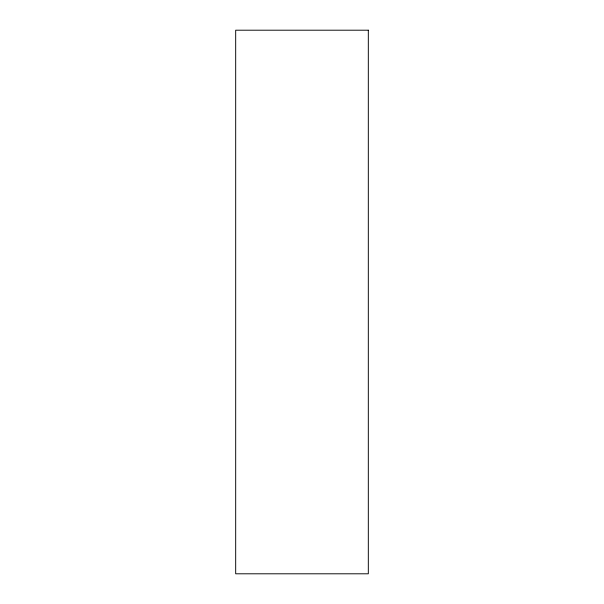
<?xml version="1.0" encoding="UTF-8"?>
<svg xmlns="http://www.w3.org/2000/svg" width="604" height="604" viewBox="0 0 604 604"><rect width="100%" height="100%" fill="white"/><g stroke="black" fill="none" stroke-linecap="round" stroke-linejoin="round"><path stroke-width="0.91" d="M368.319 30.2L235.681 30.2L235.681 573.8L368.319 573.8L368.319 30.2"/></g></svg>
